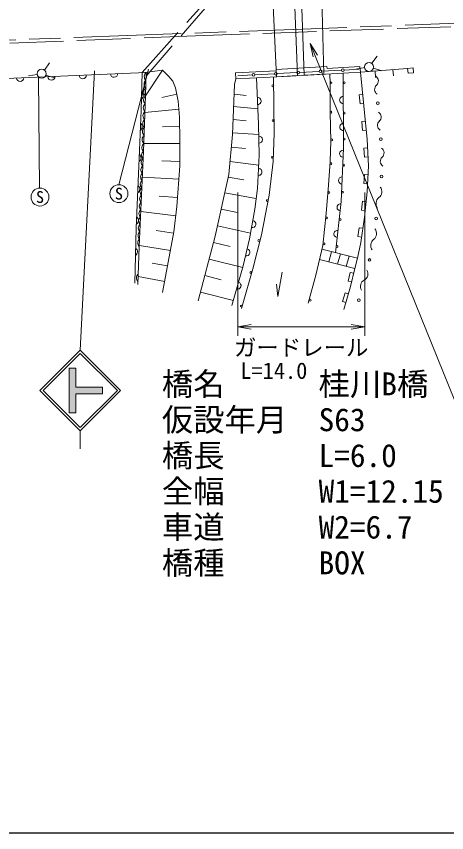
# Model space of a CAD drawing. Units: millimetres at full size, sheet at 1:1000; details may follow other scales. Extents: x 40000 to 122971101, y 20000 to 244977975.
# Drawn here: x 199507 to 247546, y 205000 to 296252 of the extents above; entities that cross this region are included whole.
import ezdxf
from ezdxf.enums import TextEntityAlignment as Align

# ---------------------------------------------------------------- set-up
doc = ezdxf.new("R2010")
doc.units = ezdxf.units.MM
doc.header["$LTSCALE"] = 1000
doc.linetypes.add('CHAIN', pattern=[18.5, 12, -1.5, 3.5, -1.5])
doc.linetypes.add('DASHED', pattern=[7.5, 6, -1.5])
for name, color, linetype, lineweight in [('M-BGD', 7, 'Continuous', 13), ('M-BGD-EXST', 7, 'Continuous', 13), ('M-BMK', 2, 'CHAIN', 13), ('M-STR-HTXT', 7, 'Continuous', 13), ('M-STR-STR1', 1, 'Continuous', 13), ('M-STR-STRC', 7, 'Continuous', 13), ('M-TTL-BAND', 7, 'Continuous', 25)]:
    doc.layers.add(name, color=color, linetype=linetype, lineweight=lineweight)
doc.styles.add('ＭＳ ゴシック', font='')
doc.styles.get('ＭＳ ゴシック').set_extended_font_data('MS Gothic')

# ---------------------------------------------------------------- blocks, each defined once
blk = doc.blocks.new('open_arrow')
at = {"color": 0, "linetype": 'Continuous', "lineweight": -2}
blk.add_lwpolyline([(7.5, 1.25), (0, 0), (7.5, -1.25)], dxfattribs=at)

msp = doc.modelspace()

# ---------------------------------------------------------------- hatches: boundary and pattern name
at = {"layer": 'M-STR-STRC'}
msp.add_hatch(color=256, dxfattribs=at).paths.add_polyline_path([(205391, 256923), (206141, 256923), (206141, 254798), (209141, 254798), (209141, 254048), (206141, 254048), (206141, 251923), (205391, 251923)])

# ---------------------------------------------------------------- linework, layer by layer
at = {"layer": 'M-BGD', "linetype": 'DASHED'}
for p, q in [((213557, 289971), (221357, 298712)), ((221825, 298616), (213987, 289564)), ((219525, 294088), (266709, 295742)), ((168801, 292018), (219525, 294088))]:
    msp.add_line(p, q, dxfattribs=at)
at = {"layer": 'M-BGD'}
for p, q in [((213867, 289985), (215821, 290217)), ((215821, 290217), (213924, 287367)), ((233622, 290113), (235819, 290229)), ((236118, 290245), (237734, 290331)), ((237928, 289997), (243180, 290420)), ((241551, 290289), (241607, 289591)), ((185938, 288758), (213999, 289990)), ((224216, 289615), (225833, 289701)), ((226132, 289716), (228329, 289833)), ((228629, 289849), (230826, 289965)), ((231125, 289981), (233322, 290097)), ((239557, 290128), (239613, 289431)), ((217415, 287551), (215746, 287172)), ((223829, 287533), (225180, 287386)), ((238173, 287509), (237775, 287470)), ((237775, 287470), (237873, 286475)), ((217655, 285860), (213858, 285501)), ((223768, 286176), (226472, 285915)), ((237873, 286475), (238271, 286514)), ((223701, 284707), (225167, 284585)), ((217736, 283955), (215830, 283898)), ((238467, 284524), (238069, 284485)), ((238069, 284485), (238167, 283489)), ((223635, 283238), (226569, 283034)), ((238167, 283489), (238565, 283529)), ((217752, 282048), (213735, 282037)), ((223497, 281626), (225108, 281473)), ((238713, 281535), (238313, 281516)), ((238313, 281516), (238361, 280517)), ((238361, 280517), (238761, 280536)), ((217769, 280040), (215762, 280093)), ((223351, 280015), (226561, 279609)), ((238356, 278559), (238304, 277560)), ((238755, 278538), (238356, 278559)), ((217659, 278036), (213576, 278259)), ((223152, 278257), (224902, 277979)), ((238304, 277560), (238703, 277540)), ((222769, 276526), (226257, 275898)), ((217504, 275997), (215466, 276166)), ((238146, 275588), (238041, 274594)), ((238543, 275547), (238146, 275588)), ((222363, 274686), (224210, 274311)), ((217306, 273962), (213407, 274417)), ((238041, 274594), (238439, 274552)), ((221957, 272847), (225632, 272015)), ((217068, 272014), (215127, 272308)), ((237789, 272625), (237648, 271635)), ((238185, 272569), (237789, 272625)), ((237648, 271635), (238044, 271579)), ((213235, 270526), (213076, 266278)), ((216712, 270084), (213240, 270644)), ((221513, 270966), (223391, 270509)), ((233614, 270210), (237604, 269201)), ((234377, 268805), (234677, 269941)), ((235691, 269685), (235350, 268554)), ((236660, 269440), (236329, 268302)), ((237296, 268052), (237604, 269201)), ((216393, 268355), (214659, 268649)), ((221024, 269096), (224775, 268164)), ((233347, 269071), (237296, 268052)), ((229198, 267650), (228697, 264936)), ((236786, 267631), (236558, 266657)), ((237175, 267540), (236786, 267631)), ((216074, 266626), (213109, 267155)), ((220544, 267264), (222380, 266798)), ((236558, 266657), (236947, 266566)), ((228697, 264936), (228533, 266314)), ((220064, 265431), (223732, 264482)), ((236206, 265352), (235927, 264392)), ((236590, 265241), (236206, 265352)), ((235927, 264392), (236311, 264281))]:
    msp.add_line(p, q, dxfattribs=at)
for points in [[(215821, 290217), (216530, 289530), (216964, 289012), (217265, 288260), (217580, 286776), (217727, 284989), (217754, 282355), (217774, 279541), (217429, 275011), (217092, 272147), (215842, 265372)], [(223998, 289258), (230109, 289577), (237928, 289997), (237871, 290630), (234195, 290420), (234188, 290629), (228501, 290291)], [(212727, 266417), (212902, 272569), (213193, 279516), (213428, 285751), (213557, 289971)], [(213999, 289990), (213923, 287358), (213705, 281174), (213235, 270526)], [(223571, 263913), (224829, 268357), (225528, 271367), (226140, 274690), (226438, 277017), (226614, 280720), (226546, 284202), (226323, 289379)], [(228507, 290148), (223980, 289918), (223998, 289258)], [(228225, 289478), (228299, 283176), (228163, 280025), (227744, 276248), (226863, 271833), (225918, 268044), (224643, 263585)], [(232100, 264193), (232937, 267326), (233718, 270652), (234101, 274197), (234371, 277385), (234550, 280040), (234616, 282294), (234534, 285483), (234528, 288732), (234499, 289813)], [(235991, 289893), (236013, 281517), (235779, 275545), (235125, 269828)], [(237928, 289997), (238667, 282499), (238808, 279550), (238655, 276616), (238359, 273785), (237959, 270983), (237604, 269201)], [(219811, 264464), (221696, 271667), (223220, 278567), (223627, 283053), (223879, 288641), (223998, 289258)], [(237296, 268052), (236827, 266053), (236074, 263468)]]:
    msp.add_lwpolyline(points, dxfattribs=at)
msp.add_lwpolyline([(243180, 290420), (243794, 290492), (243847, 289954), (243241, 289898)], close=True, dxfattribs=at)
for centre, radius in [((233472, 290105), 150), ((235968, 290237), 150), ((225982, 289708), 150), ((228479, 289841), 150), ((230975, 289973), 150), ((228136, 288480), 100), ((234631, 288834), 100), ((236113, 288818), 100), ((239873, 286543), 150), ((234636, 285544), 100), ((236108, 285438), 100), ((228161, 284599), 100), ((234715, 282451), 100), ((236118, 282529), 100), ((240189, 282523), 150), ((228083, 280490), 100), ((234637, 279787), 100), ((236049, 279599), 100), ((240279, 278337), 150), ((234407, 276549), 100), ((235929, 276588), 100), ((227522, 275655), 100), ((234153, 273719), 100), ((239690, 273654), 150), ((235663, 273530), 100), ((226581, 271196), 100), ((233861, 270826), 100), ((235316, 270524), 100), ((238947, 269017), 150), ((225670, 267619), 100), ((237738, 264516), 150), ((224615, 263874), 100), ((232306, 264521), 100)]:
    msp.add_circle(centre, radius, dxfattribs=at)
for centre, radius, start, end in [((199925, 289372), 400, 182.51543, 2.51543), ((203422, 289526), 400, 182.51543, 2.51543), ((206918, 289679), 400, 182.51543, 2.51543), ((210415, 289833), 400, 182.51543, 2.51543), ((214368, 289541), 582, 129.36332, 227.35035), ((239293, 289026), 633, 311.73405, 57.25099), ((214343, 288663), 582, 129.36332, 227.35035), ((240136, 288081), 633, 131.73405, 237.25099), ((213179, 287412), 500, 305.11571, 51.37592), ((214317, 287786), 582, 129.36332, 227.35035), ((214296, 286902), 588, 129.27883, 226.67094), ((226434, 286791), 400, 272.46684, 92.46684), ((235999, 286893), 400, 90.14902, 270.14902), ((214265, 286019), 588, 129.27883, 226.67094), ((214202, 284252), 588, 129.27883, 226.67094), ((214233, 285136), 588, 129.27883, 226.67094), ((239609, 285006), 633, 311.73405, 57.25099), ((213059, 283916), 500, 304.71319, 50.97339), ((214171, 283369), 588, 129.27883, 226.67094), ((236007, 283893), 400, 90.14902, 270.14902), ((240452, 284061), 633, 131.73405, 237.25099), ((214140, 282486), 588, 129.27883, 226.67094), ((214108, 281602), 588, 129.27883, 226.67094), ((226580, 282461), 400, 271.11663, 91.11663), ((214006, 280751), 520, 125.46108, 229.48679), ((235988, 280894), 400, 87.75608, 267.75608), ((239925, 280985), 633, 311.73405, 57.25099), ((212927, 280419), 500, 304.71319, 50.97339), ((213970, 279932), 520, 125.46108, 229.48679), ((240768, 280040), 633, 131.73405, 237.25099), ((213934, 279112), 520, 125.46108, 229.48679), ((226526, 278869), 400, 267.27815, 87.27815), ((213898, 278293), 520, 125.46108, 229.48679), ((213862, 277474), 520, 125.46108, 229.48679), ((235871, 277896), 400, 87.75608, 267.75608), ((212784, 276923), 500, 304.46761, 50.72782), ((213826, 276655), 520, 125.46108, 229.48679), ((239491, 276652), 821, 306.90929, 38.7703), ((213790, 275836), 520, 125.46108, 229.48679), ((240478, 275339), 821, 126.90929, 218.7703), ((213754, 275017), 520, 125.46108, 229.48679), ((235705, 274902), 400, 83.47534, 263.47534), ((212638, 273426), 500, 304.46761, 50.72782), ((213681, 273379), 520, 125.46108, 229.48679), ((213717, 274198), 520, 125.46108, 229.48679), ((213645, 272560), 520, 125.46108, 229.48679), ((225834, 273028), 400, 259.56122, 79.56122), ((213609, 271741), 520, 125.46108, 229.48679), ((235364, 271921), 400, 83.47534, 263.47534), ((238903, 271969), 821, 306.90929, 38.7703), ((213573, 270922), 520, 125.46108, 229.48679), ((239889, 270656), 821, 126.90929, 218.7703), ((212527, 269924), 500, 305.23978, 51.49999), ((225179, 269862), 400, 256.93363, 76.93363), ((213404, 267017), 500, 124.73074, 230.99094), ((237958, 267473), 804, 298.51147, 31.41239), ((224200, 266135), 400, 254.18639, 74.18639), ((238726, 266060), 804, 118.51147, 211.41239)]:
    msp.add_arc(centre, radius, start, end, dxfattribs=at)
at = {"layer": 'M-BGD-EXST'}
for p, q in [((239184, 290999), (239772, 291809)), ((202632, 290243), (203220, 291053)), ((214276, 290327), (210958, 277422)), ((238397, 290516), (237409, 290360)), ((239367, 290444), (240320, 290141)), ((201845, 289760), (200857, 289603)), ((201985, 289467), (202108, 277053)), ((202815, 289688), (203768, 289385))]:
    msp.add_line(p, q, dxfattribs=at)
for centre, radius in [((238890, 290595), 500), ((202338, 289839), 500), ((210958, 276429), 1000), ((202145, 276049), 1000)]:
    msp.add_circle(centre, radius, dxfattribs=at)
at = {"layer": 'M-BMK'}
msp.add_line((168956, 292504), (266573, 296146), dxfattribs=at)
at = {"layer": 'M-STR-HTXT'}
for p, q in [((224216, 276545), (224216, 260545)), ((238397, 276545), (238397, 260545)), ((224216, 261545), (238397, 261545))]:
    msp.add_line(p, q, dxfattribs=at)
msp.add_lwpolyline([(232320, 293212), (251488, 245816), (279738, 245816)], dxfattribs=at)
at = {"layer": 'M-STR-STR1'}
for p, q in [((227937, 302291), (228538, 289495)), ((230882, 289619), (230431, 302388)), ((231207, 302418), (231627, 289659)), ((233827, 289777), (233530, 302508)), ((228538, 289495), (230882, 289619)), ((231627, 289659), (233827, 289777))]:
    msp.add_line(p, q, dxfattribs=at)
at = {"layer": 'M-STR-STRC'}
for p, q in [((206641, 258924), (208219, 290155)), ((202141, 254424), (206641, 258924)), ((202495, 254424), (206641, 258570)), ((211142, 254424), (206641, 258924)), ((210788, 254424), (206641, 258570)), ((205391, 256923), (205391, 251923)), ((205391, 256923), (206141, 256923)), ((206141, 256923), (206141, 254798)), ((206141, 254798), (209141, 254798)), ((209141, 254798), (209141, 254048)), ((202141, 254424), (206641, 249923)), ((202495, 254424), (206641, 250277)), ((206141, 254048), (209141, 254048)), ((206141, 254048), (206141, 251923)), ((206641, 250277), (210788, 254424)), ((206642, 249924), (211142, 254424)), ((205391, 251923), (206141, 251923)), ((206641, 249923), (206641, 247923))]:
    msp.add_line(p, q, dxfattribs=at)
at = {"layer": 'M-TTL-BAND'}
msp.add_line((40000, 205000), (579000, 205000), dxfattribs=at)

# ---------------------------------------------------------------- block references
at = {"layer": 'M-STR-HTXT', "xscale": 200, "yscale": 200}
for p, rotation in [((232320, 293212), 292), ((238397, 261545), 180)]:
    msp.add_blockref('open_arrow', p, dxfattribs=dict(at, rotation=rotation))
msp.add_blockref('open_arrow', (224216, 261545), dxfattribs=at)

# ---------------------------------------------------------------- texts
at = {"layer": 'M-BGD-EXST', "style": 'ＭＳ ゴシック'}
for p in [(202145, 276049), (210958, 276429)]:
    msp.add_text('S', height=1320, dxfattribs=at).set_placement(p, align=Align.MIDDLE_CENTER)
at = {"layer": 'M-STR-HTXT', "style": 'ＭＳ ゴシック'}
for s, p in [('ガードレール', (231306, 257759)), ('L=14.0', (228254, 255175))]:
    msp.add_text(s, height=1833, dxfattribs=at).set_placement(p, align=Align.BOTTOM_CENTER)
for s, p in [('橋名\u3000\u3000\u3000桂川B橋', (215753, 256443)), ('仮設年月\u3000S63', (215753, 252443)), ('橋長\u3000\u3000\u3000L=6.0', (215753, 248443)), ('全幅\u3000\u3000\u3000W1=12.15', (215753, 244443)), ('車道\u3000\u3000\u3000W2=6.7', (215753, 240443)), ('橋種\u3000\u3000\u3000BOX', (215753, 236443))]:
    msp.add_text(s, height=2566, dxfattribs=at).set_placement(p, align=Align.TOP_LEFT)

doc.saveas('drawing.dxf')
